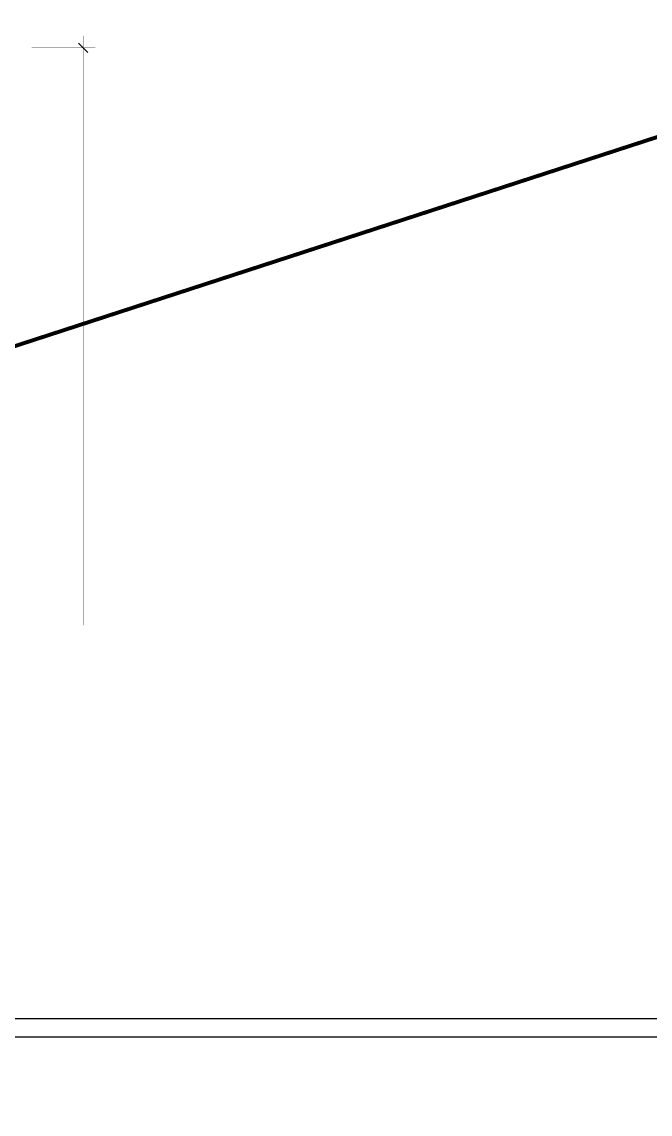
# Model space of a CAD drawing. Extents: x 0 to 840, y 0 to 273.
# Drawn here: x 144.1 to 182.4, y -0.1 to 66.5 of the extents above; entities that cross this region are included whole.
import ezdxf

# ---------------------------------------------------------------- set-up
doc = ezdxf.new("R2010")
doc.units = 0
doc.linetypes.add('1', pattern=[60.929508, 30.464754, -30.464754])
doc.layers.get('0').update_dxf_attribs({"linetype": 'CONTINUOUS'})
doc.layers.add('SH-尺寸标注', color=7, linetype='CONTINUOUS')
doc.layers.add('图框', color=7, linetype='CONTINUOUS')

msp = doc.modelspace()

# ---------------------------------------------------------------- linework, layer by layer
at = {"color": 7, "linetype": '1', "const_width": 0.239}
msp.add_lwpolyline([(0, 0), (840.158, 273.254)], dxfattribs=at)
msp.add_lwpolyline([(0, 0), (840.158, 273.254)], dxfattribs=at)
at = {"layer": 'SH-尺寸标注', "color": 7}
for points, const_width in [([(147.813, 29.697), (147.813, 65.655)], 0.00998), ([(144.679, 64.909), (148.559, 64.909)], 0.00998), ([(146.053, 48.606), (146.053, 48.606), (145.878, 48.611), (145.717, 48.627), (145.571, 48.652), (145.571, 48.652), (145.442, 48.686), (145.333, 48.724), (145.244, 48.769), (145.244, 48.769), (145.17, 48.819), (145.106, 48.875), (145.052, 48.938), (145.052, 48.938), (145.008, 49.002), (144.976, 49.065), (144.954, 49.127), (144.954, 49.127), (144.94, 49.188), (144.932, 49.252), (144.929, 49.318), (144.929, 49.318), (145.056, 49.714), (145.437, 49.951), (146.071, 50.031), (146.071, 50.031), (146.401, 50.01), (146.675, 49.949), (146.893, 49.848), (146.893, 49.848), (147.05, 49.708), (147.145, 49.531), (147.177, 49.318), (147.177, 49.318), (147.145, 49.104), (147.049, 48.927), (146.89, 48.787), (146.89, 48.787), (146.669, 48.687), (146.39, 48.626), (146.053, 48.606)], 0.00000000153), ([(145.169, 49.754), (145.267, 49.27), (145.563, 48.979), (146.056, 48.882), (146.056, 48.882), (146.554, 48.93), (146.853, 49.073), (146.952, 49.312), (146.952, 49.312), (146.928, 49.45), (146.854, 49.562), (146.732, 49.647), (146.732, 49.647), (146.557, 49.707), (146.329, 49.742), (146.047, 49.754), (145.169, 49.754)], 0.00000000153), ([(145.961, 47.968), (145.961, 47.968), (146.1, 48.176), (146.282, 48.301), (146.504, 48.342), (146.504, 48.342), (146.691, 48.32), (146.852, 48.251), (146.989, 48.138), (146.989, 48.138), (147.094, 47.989), (147.156, 47.813), (147.177, 47.612), (147.177, 47.612), (147.156, 47.41), (147.093, 47.234), (146.988, 47.085), (146.988, 47.085), (146.85, 46.972), (146.688, 46.904), (146.501, 46.881), (146.501, 46.881), (146.28, 46.922), (146.1, 47.046), (145.961, 47.252), (145.961, 47.252), (145.892, 47.153), (145.824, 47.076), (145.758, 47.022), (145.758, 47.022), (145.687, 46.986), (145.604, 46.965), (145.51, 46.958), (145.51, 46.958), (145.35, 46.978), (145.211, 47.039), (145.092, 47.14), (145.092, 47.14), (145.002, 47.274), (144.947, 47.431), (144.929, 47.611), (144.929, 47.611), (144.947, 47.792), (145.002, 47.949), (145.092, 48.083), (145.092, 48.083), (145.211, 48.184), (145.35, 48.245), (145.51, 48.265), (145.51, 48.265), (145.606, 48.258), (145.69, 48.237), (145.761, 48.201), (145.761, 48.201), (145.827, 48.146), (145.894, 48.069), (145.961, 47.968)], 0.00000000153), ([(145.169, 47.783), (145.179, 47.581), (145.21, 47.432), (145.262, 47.337), (145.262, 47.337), (145.332, 47.28), (145.415, 47.245), (145.513, 47.234), (145.513, 47.234), (145.608, 47.245), (145.691, 47.28), (145.76, 47.337), (145.76, 47.337), (145.812, 47.413), (145.843, 47.505), (145.853, 47.611), (145.853, 47.611), (145.843, 47.717), (145.812, 47.808), (145.761, 47.885), (145.761, 47.885), (145.693, 47.943), (145.611, 47.977), (145.516, 47.989), (145.516, 47.989), (145.416, 47.978), (145.332, 47.943), (145.262, 47.886)], 0.00000000153), ([(146.08, 47.814), (146.093, 47.575), (146.133, 47.398), (146.198, 47.283), (146.198, 47.283), (146.285, 47.213), (146.388, 47.171), (146.507, 47.157), (146.507, 47.157), (146.626, 47.171), (146.729, 47.213), (146.817, 47.282), (146.817, 47.282), (146.884, 47.373), (146.924, 47.481), (146.937, 47.605), (146.937, 47.605), (146.924, 47.734), (146.884, 47.845), (146.819, 47.939), (146.819, 47.939), (146.732, 48.009), (146.628, 48.052), (146.507, 48.066), (146.507, 48.066), (146.388, 48.052), (146.285, 48.01), (146.199, 47.94)], 0.00000000153), ([(145.961, 46.261), (145.961, 46.261), (146.1, 46.469), (146.282, 46.594), (146.504, 46.635), (146.504, 46.635), (146.691, 46.613), (146.852, 46.545), (146.989, 46.431), (146.989, 46.431), (147.094, 46.282), (147.156, 46.106), (147.177, 45.905), (147.177, 45.905), (147.156, 45.703), (147.093, 45.527), (146.988, 45.378), (146.988, 45.378), (146.85, 45.265), (146.688, 45.197), (146.501, 45.174), (146.501, 45.174), (146.28, 45.215), (146.1, 45.339), (145.961, 45.545), (145.961, 45.545), (145.892, 45.446), (145.824, 45.369), (145.758, 45.315), (145.758, 45.315), (145.687, 45.279), (145.604, 45.258), (145.51, 45.251), (145.51, 45.251), (145.35, 45.271), (145.211, 45.332), (145.092, 45.433), (145.092, 45.433), (145.002, 45.567), (144.947, 45.724), (144.929, 45.905), (144.929, 45.905), (144.947, 46.085), (145.002, 46.242), (145.092, 46.376), (145.092, 46.376), (145.211, 46.477), (145.35, 46.538), (145.51, 46.558), (145.51, 46.558), (145.606, 46.551), (145.69, 46.53), (145.761, 46.494), (145.761, 46.494), (145.827, 46.439), (145.894, 46.362), (145.961, 46.261)], 0.00000000153), ([(145.169, 46.076), (145.179, 45.874), (145.21, 45.725), (145.262, 45.63), (145.262, 45.63), (145.332, 45.573), (145.415, 45.538), (145.513, 45.527), (145.513, 45.527), (145.608, 45.538), (145.691, 45.573), (145.76, 45.63), (145.76, 45.63), (145.812, 45.706), (145.843, 45.798), (145.853, 45.905), (145.853, 45.905), (145.843, 46.01), (145.812, 46.101), (145.761, 46.178), (145.761, 46.178), (145.693, 46.236), (145.611, 46.271), (145.516, 46.282), (145.516, 46.282), (145.416, 46.271), (145.332, 46.236), (145.262, 46.179)], 0.00000000153), ([(146.08, 46.107), (146.093, 45.868), (146.133, 45.691), (146.198, 45.576), (146.198, 45.576), (146.285, 45.506), (146.388, 45.464), (146.507, 45.45), (146.507, 45.45), (146.626, 45.464), (146.729, 45.506), (146.817, 45.575), (146.817, 45.575), (146.884, 45.666), (146.924, 45.774), (146.937, 45.899), (146.937, 45.899), (146.924, 46.027), (146.884, 46.138), (146.819, 46.232), (146.819, 46.232), (146.732, 46.302), (146.628, 46.345), (146.507, 46.359), (146.507, 46.359), (146.388, 46.345), (146.285, 46.303), (146.199, 46.233)], 0.00000000153), ([(147.533, 30.723), (148.092, 30.164)], 1e-18), ([(144.679, 30.443), (148.559, 30.443)], 0.00998)]:
    msp.add_lwpolyline(points, dxfattribs=dict(at, const_width=const_width))
msp.add_lwpolyline([(148.092, 64.629), (147.533, 65.189)], dxfattribs=at)
at = {"layer": '图框', "color": 7}
for points in [[(314.724, 212.258), (314.724, 4.566), (2.184, 4.566), (2.184, 212.258), (314.724, 212.258)], [(3.313, 5.694), (3.313, 211.129), (283.119, 211.129), (283.119, 5.694), (3.313, 5.694)]]:
    msp.add_lwpolyline(points, dxfattribs=at)

doc.saveas('drawing.dxf')
